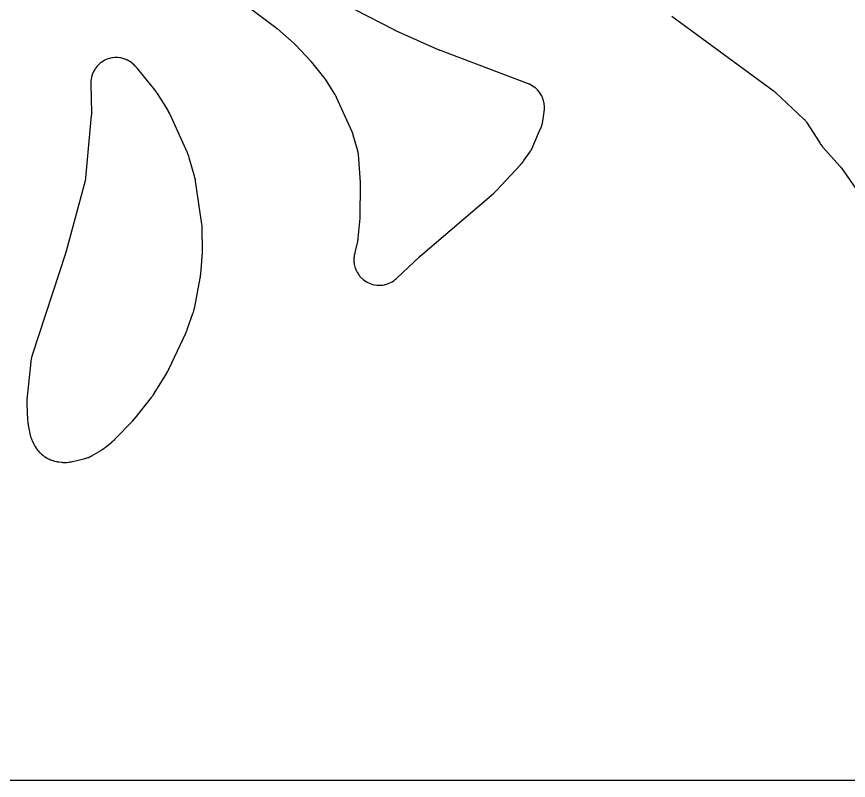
# Model space of a CAD drawing. Header units: millimetres. Extents: x 0 to 300, y 0 to 300.
# Drawn here: x 78.9 to 160.7, y -0.1 to 75 of the extents above; entities that cross this region are included whole.
import ezdxf

# ---------------------------------------------------------------- set-up
doc = ezdxf.new("R2010")
doc.units = ezdxf.units.MM
doc.layers.add('CUT', color=7, linetype='CONTINUOUS')

msp = doc.modelspace()

# ---------------------------------------------------------------- linework, layer by layer
at = {"layer": 'CUT'}
for points in [[(298.5266, -0.0625), (1.4375, -0.0625), (0.5522, -0.0625), (0.4788, -0.0589), (0.4206, -0.0503), (0.3635, -0.036), (0.3082, -0.0162), (0.255, 0.009), (0.2046, 0.0392), (0.1573, 0.0743), (0.1137, 0.1137), (0.0743, 0.1573), (0.0392, 0.2046), (0.009, 0.255), (-0.0162, 0.3082), (-0.036, 0.3635), (-0.0503, 0.4206), (-0.0589, 0.4788), (-0.0625, 0.5522), (-0.0625, 1.4375), (-0.0625, 298.5625)], [(96.5509, 79.8352), (104.3921, 73.9064), (104.3974, 73.9023), (104.4098, 73.8928), (104.4151, 73.8887), (104.4278, 73.8788), (104.4343, 73.8737), (104.4493, 73.8617), (104.4558, 73.8566), (104.4632, 73.8506), (104.4696, 73.8453), (104.4845, 73.833), (104.4909, 73.8277), (104.4942, 73.825), (104.5016, 73.8186), (104.5189, 73.8038), (104.5263, 73.7974), (106.2145, 72.3146), (106.2229, 72.3071), (106.2424, 72.2895), (106.2507, 72.282), (106.2606, 72.2728), (106.2687, 72.2652), (106.2876, 72.2474), (106.2956, 72.2397), (106.3048, 72.2307), (106.3128, 72.2229), (106.3313, 72.2045), (106.3391, 72.1966), (106.3487, 72.1869), (106.3564, 72.1789), (106.3744, 72.16), (106.3821, 72.1519), (107.8012, 70.6309), (107.8056, 70.6262), (107.8158, 70.615), (107.8202, 70.6103), (107.8306, 70.5988), (107.836, 70.5928), (107.8483, 70.579), (107.8536, 70.573), (107.8596, 70.5661), (107.8649, 70.56), (107.877, 70.5459), (107.8822, 70.5398), (107.8849, 70.5366), (107.8909, 70.5294), (107.9049, 70.5125), (107.9109, 70.5052), (109.1001, 69.0345), (109.108, 69.0246), (109.1263, 69.0013), (109.1341, 68.9913), (109.1433, 68.9792), (109.1508, 68.9691), (109.1683, 68.9456), (109.1757, 68.9354), (109.1842, 68.9237), (109.1915, 68.9134), (109.2083, 68.8893), (109.2155, 68.8789), (109.2241, 68.8662), (109.2311, 68.8557), (109.2473, 68.8311), (109.2541, 68.8205), (110.1852, 67.3608), (110.1938, 67.3471), (110.2136, 67.3149), (110.2219, 67.301), (110.2319, 67.2839), (110.24, 67.2699), (110.2586, 67.237), (110.2664, 67.2228), (110.2753, 67.2065), (110.2828, 67.1922), (110.3002, 67.1586), (110.3075, 67.1441), (110.3163, 67.1264), (110.3234, 67.1118), (110.3395, 67.0777), (110.3463, 67.063), (111.8704, 63.6843), (111.8771, 63.6692), (111.8922, 63.6339), (111.8986, 63.6187), (111.9062, 63.6001), (111.9122, 63.5848), (111.9261, 63.549), (111.9319, 63.5335), (111.9384, 63.5158), (111.9439, 63.5003), (111.9564, 63.464), (111.9616, 63.4484), (111.9678, 63.4293), (111.9728, 63.4136), (111.984, 63.3768), (111.9886, 63.361), (112.4302, 61.8099), (112.4333, 61.7989), (112.4373, 61.7841), (112.4481, 61.7397), (112.4643, 61.6654), (112.4708, 61.6324), (112.4761, 61.5992), (112.4865, 61.5238), (112.4917, 61.4784), (112.493, 61.4631), (112.4939, 61.4517), (112.7017, 58.6699), (112.7024, 58.6596), (112.7039, 58.6357), (112.7045, 58.6255), (112.7052, 58.613), (112.7056, 58.6027), (112.7066, 58.5788), (112.707, 58.5685), (112.7073, 58.5567), (112.7075, 58.5465), (112.708, 58.5225), (112.7081, 58.5123), (112.7081, 58.4997), (112.7082, 58.4895), (112.708, 58.4655), (112.7079, 58.4553), (112.6559, 55.338), (112.6558, 55.3314), (112.6554, 55.3162), (112.6552, 55.3097), (112.6547, 55.2941), (112.6545, 55.286), (112.6537, 55.2673), (112.6534, 55.2593), (112.6529, 55.25), (112.6525, 55.242), (112.6514, 55.2233), (112.6509, 55.2152), (112.6506, 55.211), (112.6499, 55.2016), (112.6482, 55.1795), (112.6474, 55.17), (112.4736, 53.2001), (112.4721, 53.1848), (112.4684, 53.1491), (112.4666, 53.1339), (112.4644, 53.1156), (112.4624, 53.1005), (112.4575, 53.0652), (112.4552, 53.0502), (112.4525, 53.0329), (112.45, 53.0178), (112.4438, 52.9827), (112.4411, 52.9676), (112.4376, 52.9494), (112.4346, 52.9344), (112.4272, 52.8995), (112.424, 52.8846), (112.175, 51.7911), (112.1725, 51.7805), (112.1662, 51.7543), (112.1635, 51.7435), (112.1616, 51.7351), (112.1404, 51.642), (112.1373, 51.6275), (112.1258, 51.5705), (112.1207, 51.5412), (112.0923, 51.3525), (112.0864, 51.2932), (112.0771, 51.1053), (112.0771, 51.0457), (112.0864, 50.8578), (112.0923, 50.7985), (112.1201, 50.6124), (112.1319, 50.554), (112.1781, 50.3716), (112.1955, 50.3147), (112.2596, 50.1377), (112.2826, 50.0828), (112.3639, 49.9131), (112.3922, 49.8607), (112.4899, 49.6999), (112.5233, 49.6506), (112.6364, 49.5002), (112.6745, 49.4545), (112.802, 49.316), (112.8445, 49.2743), (112.9851, 49.1492), (113.0315, 49.1119), (113.1837, 49.0013), (113.2336, 48.9688), (113.3961, 48.8738), (113.4489, 48.8464), (113.62, 48.768), (113.6753, 48.7459), (113.8533, 48.6849), (113.9106, 48.6684), (114.0938, 48.6254), (114.1523, 48.6146), (114.3389, 48.5899), (114.3982, 48.585), (114.5863, 48.5789), (114.6458, 48.58), (114.8336, 48.5925), (114.8927, 48.5995), (115.0783, 48.6306), (115.1365, 48.6433), (115.3181, 48.6927), (115.3747, 48.7111), (115.5505, 48.7782), (115.605, 48.8022), (115.7733, 48.8864), (115.8252, 48.9156), (115.9843, 49.0161), (116.033, 49.0503), (116.1835, 49.1677), (116.2065, 49.1866), (116.2505, 49.2245), (116.2617, 49.2344), (116.3333, 49.2994), (116.3442, 49.3096), (118.5193, 51.3838), (118.523, 51.3872), (118.5315, 51.3952), (118.5352, 51.3987), (118.5439, 51.4069), (118.5485, 51.4111), (118.5591, 51.4208), (118.5636, 51.425), (118.5689, 51.4298), (118.5735, 51.4339), (118.5843, 51.4435), (118.5883, 51.4471), (118.5971, 51.4548), (118.6096, 51.4657), (118.6152, 51.4705), (125.7884, 57.5956), (125.801, 57.6067), (125.8825, 57.6803), (125.8949, 57.6918), (125.9945, 57.7871), (126.0065, 57.7989), (126.0837, 57.877), (126.0954, 57.8892), (128.4538, 60.4136), (128.4679, 60.4292), (128.5577, 60.5324), (128.5713, 60.5485), (128.6794, 60.6819), (128.6923, 60.6985), (128.7747, 60.8077), (128.7871, 60.8247), (129.3672, 61.6529), (129.3759, 61.6657), (129.4313, 61.7493), (129.4397, 61.7623), (129.4717, 61.8134), (129.4874, 61.84), (129.585, 62.0152), (129.5993, 62.0425), (129.6259, 62.0966), (129.6325, 62.1106), (129.6744, 62.2018), (129.6807, 62.2159), (130.4336, 63.9714), (130.4385, 63.9833), (130.4698, 64.0608), (130.4745, 64.0728), (130.4923, 64.1199), (130.5009, 64.1441), (130.5527, 64.3008), (130.5668, 64.3503), (130.605, 64.5108), (130.6104, 64.5359), (130.6199, 64.5853), (130.6222, 64.598), (130.6363, 64.6804), (130.6383, 64.6931), (130.7753, 65.6131), (130.7772, 65.6275), (130.7889, 65.7213), (130.7905, 65.7357), (130.7961, 65.7922), (130.7983, 65.8212), (130.8078, 66.0072), (130.8079, 66.0654), (130.7994, 66.2489), (130.794, 66.3068), (130.7678, 66.4886), (130.7567, 66.5457), (130.7131, 66.7242), (130.6965, 66.7799), (130.6358, 66.9533), (130.614, 67.0072), (130.5368, 67.1739), (130.5098, 67.2254), (130.4169, 67.3839), (130.3851, 67.4325), (130.2772, 67.5813), (130.2408, 67.6266), (130.1191, 67.7642), (130.0785, 67.8059), (129.944, 67.931), (129.8996, 67.9685), (129.7536, 68.0801), (129.7058, 68.1131), (129.5497, 68.2101), (129.4989, 68.2383), (129.3318, 68.3208), (129.3055, 68.333), (129.2534, 68.3557), (129.24, 68.3613), (129.1525, 68.3969), (129.139, 68.4022), (120.5816, 71.642), (120.5769, 71.6438), (120.5659, 71.6481), (120.5612, 71.6499), (120.55, 71.6543), (120.5443, 71.6566), (120.5308, 71.6619), (120.5251, 71.6642), (120.5185, 71.6669), (120.5127, 71.6693), (120.4993, 71.6749), (120.4943, 71.6769), (120.4836, 71.6815), (120.4682, 71.6882), (120.4615, 71.6911), (116.2134, 73.5731), (116.2085, 73.5752), (116.1973, 73.5803), (116.1925, 73.5825), (116.1811, 73.5877), (116.1752, 73.5904), (116.1616, 73.5967), (116.1557, 73.5995), (116.149, 73.6027), (116.1431, 73.6055), (116.1295, 73.6121), (116.1244, 73.6146), (116.1134, 73.62), (116.0978, 73.6278), (116.091, 73.6313), (112.1448, 75.6586)], [(143.3259, 75.0099), (153.2944, 67.7026), (153.3051, 67.6946), (153.3301, 67.6757), (153.3408, 67.6675), (153.3537, 67.6574), (153.3642, 67.6491), (153.3886, 67.6295), (153.399, 67.621), (153.4109, 67.6111), (153.4212, 67.6025), (153.445, 67.5821), (153.4551, 67.5733), (153.4674, 67.5625), (153.4774, 67.5536), (153.5006, 67.5325), (153.5105, 67.5234), (156.3072, 64.9081), (156.3141, 64.9015), (156.3247, 64.8914), (156.342, 64.8744), (156.365, 64.8513), (156.385, 64.8304), (156.3878, 64.8274), (156.4213, 64.7893), (156.4655, 64.736), (156.5057, 64.6839), (156.5327, 64.646), (156.5544, 64.6142), (156.5612, 64.6037), (156.5664, 64.5957), (157.8605, 62.5604), (157.8672, 62.5501), (157.9114, 62.4836), (157.9183, 62.4735), (157.9456, 62.4341), (157.9601, 62.4142), (158.0564, 62.2871), (158.0716, 62.2678), (158.1021, 62.2308), (158.11, 62.2214), (158.162, 62.1608), (158.1701, 62.1516), (159.8378, 60.2881), (159.8469, 60.2779), (159.8679, 60.2537), (159.8768, 60.2432), (159.8876, 60.2304), (159.8963, 60.2199), (159.9165, 60.195), (159.9251, 60.1844), (159.9351, 60.1718), (159.9435, 60.1609), (159.963, 60.1355), (159.9713, 60.1245), (159.9813, 60.111), (159.9894, 60.0999), (160.0082, 60.0738), (160.0161, 60.0626), (164.3452, 53.8405)]]:
    msp.add_lwpolyline(points, dxfattribs=at)
msp.add_lwpolyline([(79.925, 37.0191), (79.9249, 36.9957), (79.9256, 36.955), (79.9258, 36.944), (79.9284, 36.8677), (79.929, 36.8554), (80.0109, 35.3503), (80.0124, 35.329), (80.0249, 35.1913), (80.0271, 35.1701), (80.0489, 34.998), (80.0519, 34.9769), (80.074, 34.8404), (80.0778, 34.8195), (80.241, 33.9993), (80.2435, 33.9873), (80.2607, 33.9094), (80.2634, 33.8974), (80.2747, 33.8508), (80.281, 33.8271), (80.3242, 33.6758), (80.3396, 33.6292), (80.395, 33.4819), (80.4041, 33.4592), (80.4228, 33.415), (80.4277, 33.4037), (80.4603, 33.331), (80.4655, 33.3198), (80.6372, 32.9567), (80.6443, 32.9422), (80.6919, 32.8483), (80.6994, 32.834), (80.7294, 32.7785), (80.7456, 32.7504), (80.8539, 32.5736), (80.8906, 32.5204), (81.0173, 32.3563), (81.0378, 32.3312), (81.079, 32.2834), (81.0898, 32.2713), (81.1606, 32.1935), (81.1716, 32.1817), (81.2269, 32.1241), (81.2365, 32.1144), (81.2994, 32.0518), (81.3092, 32.0423), (81.3479, 32.0055), (81.3681, 31.9872), (81.5003, 31.8725), (81.5432, 31.8387), (81.6834, 31.7379), (81.7291, 31.7081), (81.8799, 31.6193), (81.9038, 31.6059), (81.9509, 31.581), (81.963, 31.5747), (82.0424, 31.535), (82.0547, 31.5291), (82.1561, 31.4812), (82.1713, 31.4742), (82.2711, 31.4305), (82.2865, 31.424), (82.3471, 31.3994), (82.3785, 31.3877), (82.5817, 31.3182), (82.6462, 31.3001), (82.8558, 31.2537), (82.8888, 31.2474), (82.9533, 31.2369), (82.9699, 31.2344), (83.0778, 31.2198), (83.0944, 31.2178), (83.3452, 31.1912), (83.3616, 31.1896), (83.4683, 31.1813), (83.4847, 31.1802), (83.5488, 31.1769), (83.5818, 31.1761), (83.7927, 31.1769), (83.8584, 31.1808), (84.068, 31.2047), (84.1006, 31.2093), (84.1639, 31.2201), (84.1801, 31.223), (84.285, 31.2439), (84.3011, 31.2473), (85.5378, 31.5281), (85.5527, 31.5317), (85.6497, 31.5564), (85.6645, 31.5603), (85.7224, 31.5766), (85.7518, 31.5857), (85.9386, 31.6489), (85.9958, 31.6715), (86.1752, 31.7535), (86.2029, 31.767), (86.2562, 31.7947), (86.2697, 31.802), (86.3572, 31.8504), (86.3706, 31.8581), (87.2711, 32.387), (87.2807, 32.3928), (87.3475, 32.4337), (87.3574, 32.4399), (87.4006, 32.4676), (87.4212, 32.4813), (87.5476, 32.5698), (87.5668, 32.5838), (87.5997, 32.6088), (87.6086, 32.6157), (87.6694, 32.6638), (87.6791, 32.6716), (88.2892, 33.1749), (88.3017, 33.1855), (88.3813, 33.2549), (88.3934, 33.2657), (88.491, 33.3556), (88.5028, 33.3668), (88.5785, 33.4404), (88.59, 33.4519), (90.3168, 35.2239), (90.3275, 35.2352), (90.3961, 35.3092), (90.4064, 35.3207), (90.49, 35.4159), (90.5001, 35.4277), (90.5647, 35.5052), (90.5745, 35.5173), (92.1932, 37.5647), (92.204, 37.5788), (92.273, 37.6716), (92.2834, 37.686), (92.3664, 37.8049), (92.3764, 37.8196), (92.4397, 37.9163), (92.4493, 37.9313), (93.6892, 39.9519), (93.6977, 39.9663), (93.752, 40.0606), (93.7602, 40.0752), (93.825, 40.1954), (93.8328, 40.2103), (93.8817, 40.3074), (93.889, 40.3225), (95.5916, 43.9506), (95.5981, 43.9649), (95.639, 44.0584), (95.6451, 44.0728), (95.6934, 44.1914), (95.6991, 44.2061), (95.7351, 44.3015), (95.7404, 44.3163), (96.2942, 45.9116), (96.301, 45.9324), (96.3427, 46.0684), (96.3488, 46.0894), (96.3948, 46.2618), (96.4001, 46.283), (96.4318, 46.4217), (96.4363, 46.4431), (96.9766, 49.2804), (96.9795, 49.2965), (96.9965, 49.4013), (96.9989, 49.4175), (97.0167, 49.5496), (97.0186, 49.5659), (97.0299, 49.6715), (97.0314, 49.6878), (97.1957, 51.7567), (97.1966, 51.7703), (97.2016, 51.8591), (97.2022, 51.8728), (97.206, 51.9844), (97.2063, 51.9981), (97.2072, 52.087), (97.2072, 52.1007), (97.1834, 54.09), (97.1828, 54.1099), (97.1769, 54.2394), (97.1757, 54.2593), (97.1629, 54.4214), (97.161, 54.4412), (97.1466, 54.5701), (97.144, 54.5898), (96.5284, 58.8062), (96.5251, 58.8265), (96.5012, 58.9581), (96.4972, 58.9783), (96.4616, 59.1423), (96.4569, 59.1624), (96.4241, 59.2921), (96.4187, 59.3119), (95.9054, 61.0821), (95.8992, 61.1021), (95.8568, 61.2314), (95.8499, 61.2511), (95.7911, 61.4113), (95.7835, 61.4308), (95.7322, 61.5568), (95.724, 61.576), (94.0346, 65.3409), (94.0257, 65.3599), (93.9654, 65.4825), (93.9558, 65.5012), (93.8748, 65.6523), (93.8646, 65.6707), (93.7959, 65.7888), (93.785, 65.8068), (92.7725, 67.4145), (92.7625, 67.43), (92.6956, 67.5293), (92.685, 67.5444), (92.5973, 67.6664), (92.5863, 67.6812), (92.5134, 67.7763), (92.502, 67.7907), (90.811, 69.8611), (90.8031, 69.8706), (90.7508, 69.932), (90.7426, 69.9414), (90.6753, 70.0171), (90.667, 70.0263), (90.6122, 70.0855), (90.6037, 70.0945), (90.5598, 70.14), (90.5493, 70.1506), (90.48, 70.219), (90.4692, 70.2294), (90.4265, 70.2694), (90.4041, 70.2893), (90.2577, 70.4134), (90.2102, 70.4498), (90.0543, 70.5573), (90.0034, 70.5888), (89.8375, 70.6801), (89.7837, 70.7064), (89.6096, 70.7808), (89.5534, 70.8015), (89.3728, 70.8582), (89.3148, 70.8732), (89.1294, 70.9116), (89.0702, 70.9208), (88.8819, 70.9405), (88.8221, 70.9437), (88.6328, 70.9445), (88.573, 70.9418), (88.3845, 70.9237), (88.3252, 70.915), (88.1395, 70.8783), (88.0814, 70.8637), (87.9003, 70.8086), (87.8439, 70.7884), (87.6692, 70.7155), (87.6151, 70.6897), (87.4485, 70.5998), (87.3973, 70.5687), (87.2405, 70.4627), (87.1926, 70.4267), (87.0472, 70.3055), (87.0031, 70.2649), (86.8705, 70.1298), (86.8307, 70.085), (86.7122, 69.9374), (86.6771, 69.8888), (86.5739, 69.7301), (86.5438, 69.6783), (86.4569, 69.5101), (86.4321, 69.4556), (86.3625, 69.2795), (86.3432, 69.2228), (86.2915, 69.0407), (86.278, 68.9824), (86.2446, 68.796), (86.237, 68.7366), (86.2222, 68.5452), (86.2207, 68.5153), (86.2191, 68.4568), (86.2188, 68.4419), (86.2186, 68.3445), (86.2188, 68.3295), (86.2824, 65.5159), (86.2826, 65.5031), (86.2829, 65.4733), (86.2829, 65.4605), (86.2828, 65.4449), (86.2827, 65.4321), (86.2821, 65.4023), (86.2817, 65.3895), (86.2812, 65.3748), (86.2807, 65.3621), (86.2792, 65.3323), (86.2785, 65.3195), (86.2776, 65.3039), (86.2767, 65.2912), (86.2744, 65.2614), (86.2733, 65.2487), (85.7158, 59.1404), (85.7148, 59.1308), (85.7133, 59.1158), (85.7105, 59.0912), (85.7062, 59.0582), (85.7019, 59.029), (85.6981, 59.0059), (85.6958, 58.9926), (85.6949, 58.9877), (85.6894, 58.9593), (85.676, 58.8961), (85.6671, 58.8584), (85.6639, 58.8458), (85.6614, 58.8364), (83.7997, 51.9228), (83.7984, 51.9181), (83.7954, 51.9072), (83.7941, 51.9025), (83.791, 51.8913), (83.7893, 51.8855), (83.7855, 51.8721), (83.7838, 51.8664), (83.7818, 51.8597), (83.7801, 51.854), (83.7761, 51.8406), (83.7745, 51.8356), (83.7711, 51.8248), (83.7662, 51.8094), (83.7641, 51.8026), (80.4595, 41.7055), (80.4547, 41.6901), (80.4249, 41.59), (80.4205, 41.5745), (80.4042, 41.514), (80.3967, 41.4827), (80.3533, 41.2784), (80.3475, 41.2468), (80.3378, 41.1848), (80.3355, 41.1689), (80.3221, 41.0653), (80.3202, 41.0494), (79.9413, 37.3453), (79.9403, 37.3343), (79.9334, 37.2528), (79.9325, 37.2404), (79.9297, 37.195), (79.9287, 37.1715)], close=True, dxfattribs=at)

doc.saveas('drawing.dxf')
